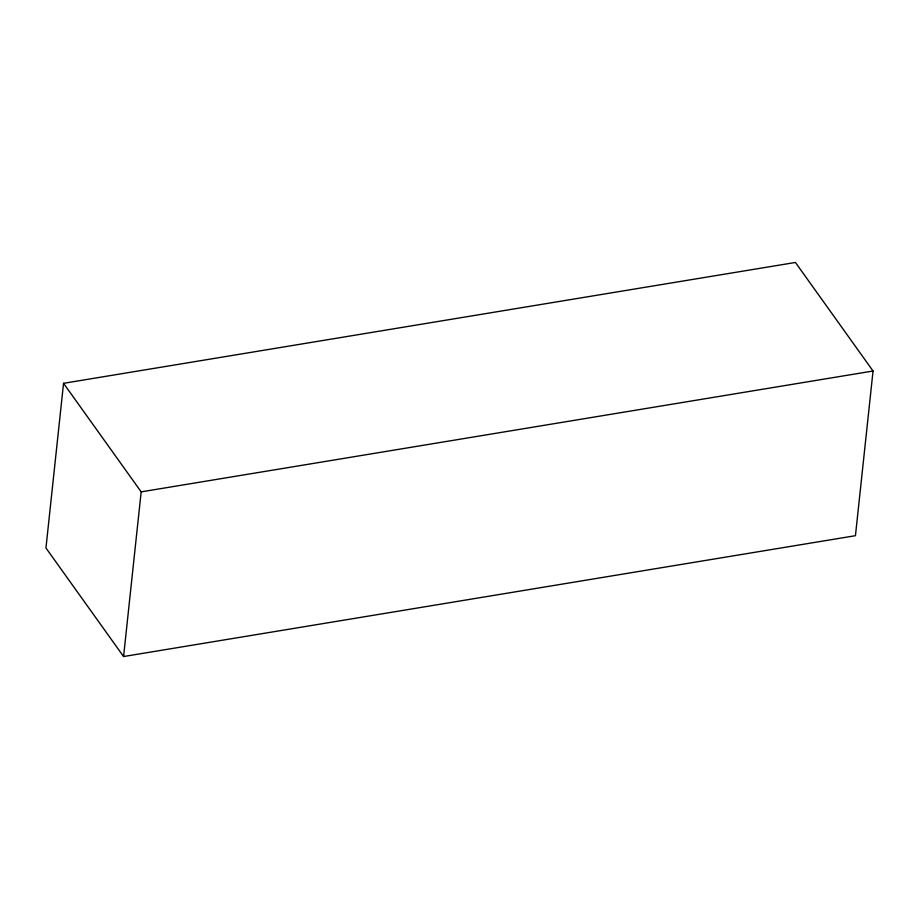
<?xml version="1.0" encoding="UTF-8"?>
<svg xmlns="http://www.w3.org/2000/svg" width="919" height="919" viewBox="0 0 919 919"><rect width="100%" height="100%" fill="white"/><g stroke="black" fill="none" stroke-linecap="round" stroke-linejoin="round"><path stroke-width="1.38" d="M63.549 383.315L45.95 547.988L123.571 656.534L855.451 535.685L873.05 371.012L795.429 262.466L63.549 383.315L141.17 491.86L123.571 656.534M141.17 491.86L873.05 371.012"/></g></svg>
